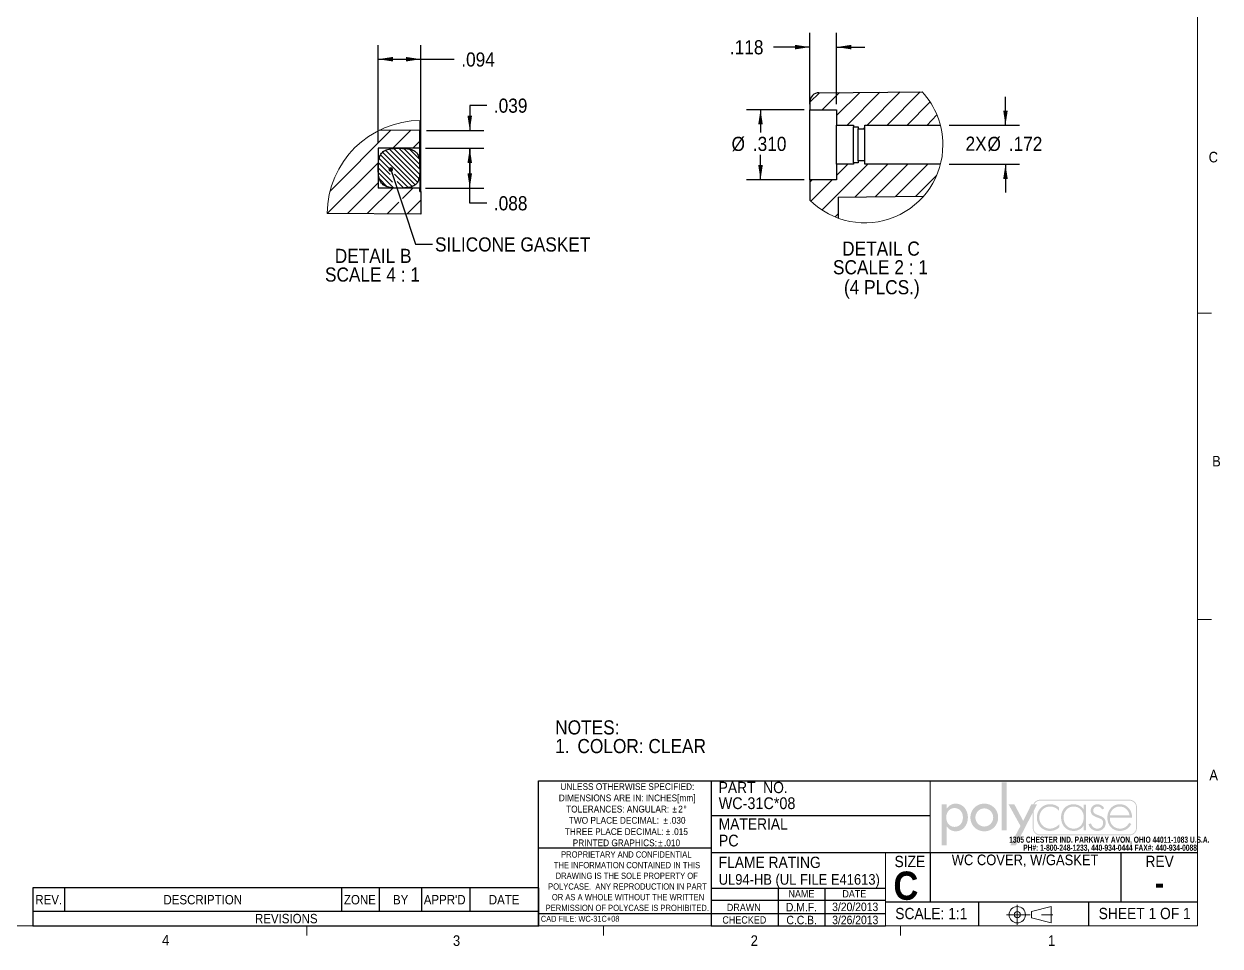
# Paper-space layout 'Sheet1' of a CAD drawing. Header units: inches. Extents: x 0.3 to 21.8, y 0.2 to 16.9.
# Drawn here: x 11.15 to 21.72, y 0.23 to 8.38 of the extents above; entities that cross this region are included whole.
import ezdxf

# ---------------------------------------------------------------- set-up
doc = ezdxf.new("R2010")
doc.units = ezdxf.units.IN
doc.header["$MEASUREMENT"] = 0
doc.linetypes.add('SLD-Center', pattern=[0.75, 0.6, -0.05, 0.05, -0.05])
doc.linetypes.add('SLD-Solid', pattern=[0])
doc.layers.add('FORMAT', color=7, linetype='SLD-Solid')
doc.layers.add('SLD-0', color=7, linetype='SLD-Solid')
doc.styles.add('SLDTEXTSTYLE0', font='GOTHICB.TTF', dxfattribs={"width": 0.639595})
doc.styles.add('SLDTEXTSTYLE1', font='GOTHIC.TTF', dxfattribs={"width": 0.913})
doc.styles.add('SLDTEXTSTYLE2', font='GOTHICB.TTF', dxfattribs={"width": 0.913})
doc.styles.get("Standard").update_dxf_attribs({"font": 'GOTHIC.TTF'})
doc.dimstyles.new('SLDDIMSTYLE5', dxfattribs={"dimtxt": 0.125, "dimasz": 0.13, "dimexe": 0, "dimexo": 0.0625, "dimgap": 0.03125, "dimtad": 0, "dimtih": 1, "dimtoh": 1, "dimdec": 3, "dimlfac": 0.25, "dimrnd": 1e-09, "dimzin": 12, "dimdsep": 46, "dimtxsty": 'SLDTEXTSTYLE1', "dimsah": 1, "dimcen": 0.09, "dimadec": 0, "dimazin": 3, "dimtfac": 1, "dimtdec": 3, "dimtmove": 0, "dimatfit": 0, "dimfxl": 0, "dimfrac": 2, "dimtolj": 1, "dimtzin": 12, "dimarcsym": 0})
doc.dimstyles.new('SLDDIMSTYLE6', dxfattribs={"dimtxt": 0.125, "dimasz": 0.13, "dimexe": 0, "dimexo": 0.0625, "dimgap": 0.03125, "dimtad": 0, "dimtih": 1, "dimtoh": 1, "dimdec": 3, "dimlfac": 0.25, "dimrnd": 1e-09, "dimzin": 12, "dimdsep": 46, "dimtxsty": 'SLDTEXTSTYLE1', "dimsah": 1, "dimcen": 0.09, "dimadec": 0, "dimazin": 3, "dimtfac": 1, "dimtdec": 3, "dimtofl": 0, "dimtmove": 0, "dimatfit": 3, "dimfxl": 0, "dimfrac": 2, "dimtolj": 1, "dimtzin": 12, "dimarcsym": 0})
doc.dimstyles.new('SLDDIMSTYLE7', dxfattribs={"dimtxt": 0, "dimasz": 0.04, "dimexe": 0, "dimexo": 0.0625, "dimgap": 0, "dimtad": 0, "dimtih": 1, "dimtoh": 1, "dimdec": 0, "dimrnd": 1e-09, "dimzin": 0, "dimdsep": 46, "dimtxsty": 'Standard', "dimblk1": 'DOT', "dimblk2": 'DOT', "dimsah": 1, "dimcen": 0.09, "dimadec": 0, "dimazin": 0, "dimtfac": 0.04, "dimtdec": 0, "dimtofl": 0, "dimtmove": 0, "dimatfit": 3, "dimldrblk": 'DOT', "dimfxl": 0, "dimfrac": 2, "dimtolj": 1, "dimtzin": 0, "dimarcsym": 0})
doc.dimstyles.new('SLDDIMSTYLE8', dxfattribs={"dimtxt": 0.125, "dimasz": 0.13, "dimexe": 0, "dimexo": 0.0625, "dimgap": 0.03125, "dimtad": 0, "dimtih": 1, "dimtoh": 1, "dimdec": 3, "dimlfac": 0.5, "dimrnd": 1e-09, "dimzin": 12, "dimdsep": 46, "dimtxsty": 'SLDTEXTSTYLE1', "dimsah": 1, "dimcen": 0.09, "dimadec": 0, "dimazin": 3, "dimtfac": 1, "dimtdec": 3, "dimtmove": 0, "dimatfit": 0, "dimfxl": 0, "dimfrac": 2, "dimtolj": 1, "dimtzin": 12, "dimarcsym": 0})
doc.dimstyles.new('SLDDIMSTYLE9', dxfattribs={"dimtxt": 0.125, "dimasz": 0.13, "dimexe": 0, "dimexo": 0.0625, "dimgap": 0.03125, "dimtad": 0, "dimtih": 1, "dimtoh": 1, "dimdec": 3, "dimlfac": 0.5, "dimrnd": 1e-09, "dimzin": 4, "dimdsep": 46, "dimtxsty": 'SLDTEXTSTYLE1', "dimsah": 1, "dimcen": 0.09, "dimadec": 0, "dimazin": 1, "dimtfac": 1, "dimtdec": 3, "dimtofl": 0, "dimtmove": 0, "dimatfit": 3, "dimfxl": 0, "dimfrac": 2, "dimtolj": 1, "dimtzin": 12, "dimarcsym": 0})

# ---------------------------------------------------------------- blocks, each defined once
blk = doc.blocks.new('ThirdAngleProjectionBlock')
at = {"color": 7, "linetype": 'SLD-Center', "lineweight": 0}
for p, q in [((0.275, 0.506), (0.275, 0)), ((0, 0.253), (1.202, 0.253))]:
    blk.add_line(p, q, dxfattribs=at)
at = {"color": 7, "linetype": 'SLD-Solid', "lineweight": 0}
for p, q in [((0.632, 0.332), (1.13, 0.459)), ((0.632, 0.332), (0.632, 0.174)), ((1.13, 0.459), (1.13, 0.048)), ((0.632, 0.174), (1.13, 0.048))]:
    blk.add_line(p, q, dxfattribs=at)
for radius in [0.206, 0.0789]:
    blk.add_circle((0.275, 0.253), radius, dxfattribs=at)
blk = doc.blocks.new('SW_NOTE_0')
at = {"color": 0, "linetype": 'Continuous', "lineweight": 0, "char_height": 0.055, "attachment_point": 2, "style": 'SLDTEXTSTYLE0'}
for s, insert in [('1305 CHESTER IND. PARKWAY AVON, OHIO 44011-1083 U.S.A. ', (0.75, 0.07)), ('PH#: 1-800-248-1233, 440-934-0444 FAX#: 440-934-0088', (0.756, -0.001))]:
    blk.add_mtext(s, dxfattribs=dict(at, insert=insert))
blk = doc.blocks.new('Block2')
at = {"linetype": 'Continuous'}
blk.add_hatch(color=7, dxfattribs=at).paths.add_polyline_path([(1.559, 0.355), (1.559, 1.505), (1.44, 1.505), (1.44, 0.355)], flags=0)
h = blk.add_hatch(color=7, dxfattribs=at)
edge = h.paths.add_edge_path(flags=0)
edge.add_spline(control_points=[(0.122, 0.452), (0.17, 0.382), (0.245, 0.334), (0.333, 0.334)], knot_values=[4, 4, 4, 4, 5, 5, 5, 5], weights=[1, 1, 1, 1], degree=3, periodic=0)
edge.add_spline(control_points=[(0.333, 0.334), (0.523, 0.334), (0.629, 0.492), (0.629, 0.669)], knot_values=[3, 3, 3, 3, 4, 4, 4, 4], weights=[1, 1, 1, 1], degree=3, periodic=0)
edge.add_spline(control_points=[(0.629, 0.669), (0.629, 0.839), (0.517, 0.994), (0.338, 0.994)], knot_values=[2, 2, 2, 2, 3, 3, 3, 3], weights=[1, 1, 1, 1], degree=3, periodic=0)
edge.add_spline(control_points=[(0.338, 0.994), (0.245, 0.994), (0.171, 0.946), (0.122, 0.872)], knot_values=[1, 1, 1, 1, 2, 2, 2, 2], weights=[1, 1, 1, 1], degree=3, periodic=0)
edge.add_line((0.122, 0.872), (0.119, 0.872))
edge.add_line((0.119, 0.872), (0.119, 0.975))
edge.add_line((0.119, 0.975), (0, 0.975))
edge.add_line((0, 0.975), (0, 0))
edge.add_line((0, 0), (0.119, 0))
edge.add_line((0.119, 0), (0.119, 0.452))
edge.add_line((0.119, 0.452), (0.122, 0.452))
edge = h.paths.add_edge_path(flags=0)
edge.add_spline(control_points=[(0.113, 0.665), (0.113, 0.78), (0.185, 0.888), (0.309, 0.888), (0.437, 0.888), (0.51, 0.786), (0.51, 0.665)], knot_values=[0, 0, 0, 0, 1, 1, 1, 2, 2, 2, 2], weights=[1, 1, 1, 1, 1, 1, 1], degree=3, periodic=0)
edge.add_spline(control_points=[(0.51, 0.665), (0.51, 0.543), (0.439, 0.44), (0.309, 0.44), (0.183, 0.44), (0.113, 0.549), (0.113, 0.665)], knot_values=[2, 2, 2, 2, 3, 3, 3, 4, 4, 4, 4], weights=[1, 1, 1, 1, 1, 1, 1], degree=3, periodic=0)
h = blk.add_hatch(color=7, dxfattribs=at)
edge = h.paths.add_edge_path(flags=0)
edge.add_spline(control_points=[(0.69, 0.664), (0.69, 0.477), (0.836, 0.334), (1.022, 0.334), (1.207, 0.334), (1.353, 0.477), (1.353, 0.664)], knot_values=[0, 0, 0, 0, 1, 1, 1, 2, 2, 2, 2], weights=[1, 1, 1, 1, 1, 1, 1], degree=3, periodic=0)
edge.add_spline(control_points=[(1.353, 0.664), (1.353, 0.851), (1.207, 0.994), (1.022, 0.994), (0.836, 0.994), (0.69, 0.851), (0.69, 0.664)], knot_values=[2, 2, 2, 2, 3, 3, 3, 4, 4, 4, 4], weights=[1, 1, 1, 1, 1, 1, 1], degree=3, periodic=0)
edge = h.paths.add_edge_path(flags=0)
edge.add_spline(control_points=[(1.234, 0.664), (1.234, 0.547), (1.139, 0.448), (1.022, 0.448), (0.904, 0.448), (0.81, 0.547), (0.81, 0.664)], knot_values=[0, 0, 0, 0, 1, 1, 1, 2, 2, 2, 2], weights=[1, 1, 1, 1, 1, 1, 1], degree=3, periodic=0)
edge.add_spline(control_points=[(0.81, 0.664), (0.81, 0.782), (0.904, 0.88), (1.022, 0.88), (1.139, 0.88), (1.234, 0.782), (1.234, 0.664)], knot_values=[2, 2, 2, 2, 3, 3, 3, 4, 4, 4, 4], weights=[1, 1, 1, 1, 1, 1, 1], degree=3, periodic=0)
h = blk.add_hatch(color=7, dxfattribs=at)
edge = h.paths.add_edge_path(flags=0)
edge.add_spline(control_points=[(4.669, 0.413), (4.669, 0.316), (4.59, 0.237), (4.493, 0.237)], knot_values=[7, 7, 7, 7, 8, 8, 8, 8], weights=[1, 1, 1, 1], degree=3, periodic=0)
edge.add_line((4.493, 0.237), (2.356, 0.237))
edge.add_spline(control_points=[(2.356, 0.237), (2.259, 0.237), (2.18, 0.316), (2.18, 0.413)], knot_values=[1, 1, 1, 1, 2, 2, 2, 2], weights=[1, 1, 1, 1], degree=3, periodic=0)
edge.add_line((2.18, 0.413), (2.18, 0.781))
edge.add_line((2.18, 0.781), (1.778, 0))
edge.add_line((1.778, 0), (1.643, 0))
edge.add_line((1.643, 0), (1.887, 0.461))
edge.add_line((1.887, 0.461), (1.603, 0.975))
edge.add_line((1.603, 0.975), (1.742, 0.975))
edge.add_line((1.742, 0.975), (1.952, 0.582))
edge.add_line((1.952, 0.582), (2.146, 0.975))
edge.add_line((2.146, 0.975), (2.192, 0.975))
edge.add_spline(control_points=[(2.192, 0.975), (2.218, 1.041), (2.282, 1.087), (2.356, 1.087)], knot_values=[3.233464, 3.233464, 3.233464, 3.233464, 4, 4, 4, 4], weights=[1, 1, 1, 1], degree=3, periodic=0)
edge.add_line((2.356, 1.087), (4.493, 1.087))
edge.add_spline(control_points=[(4.493, 1.087), (4.59, 1.087), (4.669, 1.008), (4.669, 0.911)], knot_values=[5, 5, 5, 5, 6, 6, 6, 6], weights=[1, 1, 1, 1], degree=3, periodic=0)
edge.add_line((4.669, 0.911), (4.669, 0.413))
edge = h.paths.add_edge_path(flags=0)
edge.add_line((2.215, 0.975), (2.28, 0.975))
edge.add_line((2.28, 0.975), (2.201, 0.821))
edge.add_line((2.201, 0.821), (2.201, 0.413))
edge.add_spline(control_points=[(2.201, 0.413), (2.201, 0.327), (2.271, 0.258), (2.356, 0.258)], knot_values=[2, 2, 2, 2, 3, 3, 3, 3], weights=[1, 1, 1, 1], degree=3, periodic=0)
edge.add_line((2.356, 0.258), (4.493, 0.258))
edge.add_spline(control_points=[(4.493, 0.258), (4.579, 0.258), (4.649, 0.327), (4.649, 0.413)], knot_values=[4, 4, 4, 4, 5, 5, 5, 5], weights=[1, 1, 1, 1], degree=3, periodic=0)
edge.add_line((4.649, 0.413), (4.649, 0.911))
edge.add_spline(control_points=[(4.649, 0.911), (4.649, 0.997), (4.579, 1.066), (4.493, 1.066)], knot_values=[6, 6, 6, 6, 7, 7, 7, 7], weights=[1, 1, 1, 1], degree=3, periodic=0)
edge.add_line((4.493, 1.066), (2.356, 1.066))
edge.add_spline(control_points=[(2.356, 1.066), (2.293, 1.066), (2.239, 1.029), (2.215, 0.975)], knot_values=[0, 0, 0, 0, 0.732403, 0.732403, 0.732403, 0.732403], weights=[1, 1, 1, 1], degree=3, periodic=0)
h = blk.add_hatch(color=7, dxfattribs=at)
edge = h.paths.add_edge_path(flags=0)
edge.add_spline(control_points=[(2.806, 0.905), (2.745, 0.957), (2.672, 0.98), (2.593, 0.98)], knot_values=[8, 8, 8, 8, 9, 9, 9, 9], weights=[1, 1, 1, 1], degree=3, periodic=0)
edge.add_spline(control_points=[(2.593, 0.98), (2.413, 0.98), (2.278, 0.84), (2.278, 0.662)], knot_values=[7, 7, 7, 7, 8, 8, 8, 8], weights=[1, 1, 1, 1], degree=3, periodic=0)
edge.add_spline(control_points=[(2.278, 0.662), (2.278, 0.484), (2.41, 0.342), (2.592, 0.342)], knot_values=[6, 6, 6, 6, 7, 7, 7, 7], weights=[1, 1, 1, 1], degree=3, periodic=0)
edge.add_spline(control_points=[(2.592, 0.342), (2.674, 0.342), (2.752, 0.372), (2.814, 0.427)], knot_values=[5, 5, 5, 5, 6, 6, 6, 6], weights=[1, 1, 1, 1], degree=3, periodic=0)
edge.add_line((2.814, 0.427), (2.814, 0.507))
edge.add_spline(control_points=[(2.814, 0.507), (2.759, 0.44), (2.676, 0.398), (2.589, 0.398)], knot_values=[3, 3, 3, 3, 4, 4, 4, 4], weights=[1, 1, 1, 1], degree=3, periodic=0)
edge.add_spline(control_points=[(2.589, 0.398), (2.445, 0.398), (2.337, 0.523), (2.337, 0.662)], knot_values=[2, 2, 2, 2, 3, 3, 3, 3], weights=[1, 1, 1, 1], degree=3, periodic=0)
edge.add_spline(control_points=[(2.337, 0.662), (2.337, 0.802), (2.446, 0.925), (2.59, 0.925)], knot_values=[1, 1, 1, 1, 2, 2, 2, 2], weights=[1, 1, 1, 1], degree=3, periodic=0)
edge.add_spline(control_points=[(2.59, 0.925), (2.678, 0.925), (2.748, 0.889), (2.806, 0.825)], knot_values=[0, 0, 0, 0, 1, 1, 1, 1], weights=[1, 1, 1, 1], degree=3, periodic=0)
edge.add_line((2.806, 0.825), (2.806, 0.905))
h = blk.add_hatch(color=7, dxfattribs=at)
edge = h.paths.add_edge_path(flags=0)
edge.add_spline(control_points=[(3.392, 0.861), (3.34, 0.938), (3.25, 0.98), (3.156, 0.98)], knot_values=[6, 6, 6, 6, 7, 7, 7, 7], weights=[1, 1, 1, 1], degree=3, periodic=0)
edge.add_spline(control_points=[(3.156, 0.98), (2.972, 0.98), (2.857, 0.844), (2.857, 0.665)], knot_values=[5, 5, 5, 5, 6, 6, 6, 6], weights=[1, 1, 1, 1], degree=3, periodic=0)
edge.add_spline(control_points=[(2.857, 0.665), (2.857, 0.486), (2.973, 0.342), (3.159, 0.342)], knot_values=[4, 4, 4, 4, 5, 5, 5, 5], weights=[1, 1, 1, 1], degree=3, periodic=0)
edge.add_spline(control_points=[(3.159, 0.342), (3.249, 0.342), (3.347, 0.387), (3.392, 0.465)], knot_values=[3, 3, 3, 3, 4, 4, 4, 4], weights=[1, 1, 1, 1], degree=3, periodic=0)
edge.add_line((3.392, 0.465), (3.395, 0.465))
edge.add_line((3.395, 0.465), (3.395, 0.355))
edge.add_line((3.395, 0.355), (3.454, 0.355))
edge.add_line((3.454, 0.355), (3.454, 0.967))
edge.add_line((3.454, 0.967), (3.395, 0.967))
edge.add_line((3.395, 0.967), (3.395, 0.861))
edge.add_line((3.395, 0.861), (3.392, 0.861))
edge = h.paths.add_edge_path(flags=0)
edge.add_spline(control_points=[(3.398, 0.672), (3.398, 0.525), (3.314, 0.397), (3.157, 0.397), (3.009, 0.397), (2.916, 0.525), (2.916, 0.665)], knot_values=[0, 0, 0, 0, 1, 1, 1, 2, 2, 2, 2], weights=[1, 1, 1, 1, 1, 1, 1], degree=3, periodic=0)
edge.add_spline(control_points=[(2.916, 0.665), (2.916, 0.798), (3.013, 0.925), (3.153, 0.925), (3.302, 0.925), (3.398, 0.814), (3.398, 0.672)], knot_values=[2, 2, 2, 2, 3, 3, 3, 4, 4, 4, 4], weights=[1, 1, 1, 1, 1, 1, 1], degree=3, periodic=0)
h = blk.add_hatch(color=7, dxfattribs=at)
edge = h.paths.add_edge_path(flags=0)
edge.add_spline(control_points=[(3.731, 0.98), (3.793, 0.98), (3.861, 0.939), (3.887, 0.882)], knot_values=[11, 11, 11, 11, 12, 12, 12, 12], weights=[1, 1, 1, 1], degree=3, periodic=0)
edge.add_line((3.887, 0.882), (3.836, 0.856))
edge.add_spline(control_points=[(3.836, 0.856), (3.816, 0.898), (3.776, 0.925), (3.728, 0.925)], knot_values=[0, 0, 0, 0, 1, 1, 1, 1], weights=[1, 1, 1, 1], degree=3, periodic=0)
edge.add_spline(control_points=[(3.728, 0.925), (3.677, 0.925), (3.624, 0.882), (3.624, 0.829)], knot_values=[1, 1, 1, 1, 2, 2, 2, 2], weights=[1, 1, 1, 1], degree=3, periodic=0)
edge.add_spline(control_points=[(3.624, 0.829), (3.624, 0.682), (3.922, 0.754), (3.922, 0.533)], knot_values=[2, 2, 2, 2, 3, 3, 3, 3], weights=[1, 1, 1, 1], degree=3, periodic=0)
edge.add_spline(control_points=[(3.922, 0.533), (3.922, 0.42), (3.834, 0.342), (3.724, 0.342)], knot_values=[3, 3, 3, 3, 4, 4, 4, 4], weights=[1, 1, 1, 1], degree=3, periodic=0)
edge.add_spline(control_points=[(3.724, 0.342), (3.622, 0.342), (3.539, 0.404), (3.514, 0.503)], knot_values=[4, 4, 4, 4, 5, 5, 5, 5], weights=[1, 1, 1, 1], degree=3, periodic=0)
edge.add_line((3.514, 0.503), (3.572, 0.522))
edge.add_spline(control_points=[(3.572, 0.522), (3.595, 0.449), (3.644, 0.397), (3.724, 0.397)], knot_values=[6, 6, 6, 6, 7, 7, 7, 7], weights=[1, 1, 1, 1], degree=3, periodic=0)
edge.add_spline(control_points=[(3.724, 0.397), (3.801, 0.397), (3.862, 0.458), (3.862, 0.535)], knot_values=[7, 7, 7, 7, 8, 8, 8, 8], weights=[1, 1, 1, 1], degree=3, periodic=0)
edge.add_spline(control_points=[(3.862, 0.535), (3.862, 0.611), (3.804, 0.635), (3.743, 0.656)], knot_values=[8, 8, 8, 8, 9, 9, 9, 9], weights=[1, 1, 1, 1], degree=3, periodic=0)
edge.add_spline(control_points=[(3.743, 0.656), (3.659, 0.686), (3.564, 0.722), (3.564, 0.825)], knot_values=[9, 9, 9, 9, 10, 10, 10, 10], weights=[1, 1, 1, 1], degree=3, periodic=0)
edge.add_spline(control_points=[(3.564, 0.825), (3.564, 0.918), (3.642, 0.98), (3.731, 0.98)], knot_values=[10, 10, 10, 10, 11, 11, 11, 11], weights=[1, 1, 1, 1], degree=3, periodic=0)
h = blk.add_hatch(color=7, dxfattribs=at)
edge = h.paths.add_edge_path(flags=0)
edge.add_spline(control_points=[(4.554, 0.656), (4.555, 0.832), (4.445, 0.98), (4.26, 0.98)], knot_values=[6, 6, 6, 6, 7, 7, 7, 7], weights=[1, 1, 1, 1], degree=3, periodic=0)
edge.add_spline(control_points=[(4.26, 0.98), (4.081, 0.98), (3.963, 0.833), (3.963, 0.662)], knot_values=[5, 5, 5, 5, 6, 6, 6, 6], weights=[1, 1, 1, 1], degree=3, periodic=0)
edge.add_spline(control_points=[(3.963, 0.662), (3.963, 0.489), (4.078, 0.342), (4.26, 0.342)], knot_values=[4, 4, 4, 4, 5, 5, 5, 5], weights=[1, 1, 1, 1], degree=3, periodic=0)
edge.add_spline(control_points=[(4.26, 0.342), (4.38, 0.342), (4.478, 0.401), (4.534, 0.507)], knot_values=[3, 3, 3, 3, 4, 4, 4, 4], weights=[1, 1, 1, 1], degree=3, periodic=0)
edge.add_line((4.534, 0.507), (4.484, 0.537))
edge.add_spline(control_points=[(4.484, 0.537), (4.44, 0.454), (4.363, 0.398), (4.268, 0.398)], knot_values=[1, 1, 1, 1, 2, 2, 2, 2], weights=[1, 1, 1, 1], degree=3, periodic=0)
edge.add_spline(control_points=[(4.268, 0.398), (4.126, 0.398), (4.019, 0.501), (4.023, 0.656)], knot_values=[0, 0, 0, 0, 1, 1, 1, 1], weights=[1, 1, 1, 1], degree=3, periodic=0)
edge.add_line((4.023, 0.656), (4.554, 0.656))
edge = h.paths.add_edge_path(flags=0)
edge.add_spline(control_points=[(4.023, 0.712), (4.033, 0.827), (4.136, 0.925), (4.261, 0.925)], knot_values=[1, 1, 1, 1, 2, 2, 2, 2], weights=[1, 1, 1, 1], degree=3, periodic=0)
edge.add_spline(control_points=[(4.261, 0.925), (4.387, 0.925), (4.48, 0.824), (4.494, 0.712)], knot_values=[0, 0, 0, 0, 1, 1, 1, 1], weights=[1, 1, 1, 1], degree=3, periodic=0)
edge.add_line((4.494, 0.712), (4.023, 0.712))
blk = doc.blocks.new('POLYCASE LOGO')
at = {"color": 7, "linetype": 'Continuous', "xscale": 0.37, "yscale": 0.37, "zscale": 0.37}
blk.add_blockref('Block2', (0.101, -0.571), dxfattribs=at)
at = {"color": 7, "linetype": 'Continuous', "lineweight": 0}
blk.add_blockref('SW_NOTE_0', (0.835, -0.564), dxfattribs=at)
blk = doc.blocks.new('SW_NOTE_1')
at = {"layer": 'SLD-0', "color": 0, "char_height": 0.125, "attachment_point": 1, "style": 'SLDTEXTSTYLE1'}
for s, insert in [('NOTES:', (0, 0.16)), ('1.', (0, -0.005)), ('COLOR: CLEAR', (0.197, -0.005))]:
    blk.add_mtext(s, dxfattribs=dict(at, insert=insert))
blk = doc.blocks.new('SW_NOTE_2')
at = {"layer": 'FORMAT', "color": 0, "char_height": 0.06, "attachment_point": 2, "style": 'SLDTEXTSTYLE1'}
for s, insert in [('UNLESS OTHERWISE SPECIFIED:', (0.567, 0.077)), ('DIMENSIONS ARE IN: INCHES[mm]', (0.565, -0.023)), ('TOLERANCES: ANGULAR: ', (0.481, -0.122)), ('%%p', (0.986, -0.122)), ('2', (1.037, -0.122)), ('%%d', (1.077, -0.122)), ('TWO PLACE DECIMAL: ', (0.448, -0.221)), ('%%p', (0.905, -0.221)), ('.030', (1.01, -0.221)), ('THREE PLACE DECIMAL: ', (0.451, -0.321)), ('PRINTED GRAPHICS: ', (0.456, -0.42)), ('.010', (0.962, -0.42)), ('%%p', (0.926, -0.321)), ('.015', (1.031, -0.321)), ('%%p', (0.857, -0.42))]:
    blk.add_mtext(s, dxfattribs=dict(at, insert=insert))
blk = doc.blocks.new('SW_NOTE_3')
at = {"layer": 'FORMAT', "color": 0, "char_height": 0.055, "attachment_point": 2, "style": 'SLDTEXTSTYLE1'}
for s, insert in [('PROPRIETARY AND CONFIDENTIAL', (0.583, 0.07)), ('THE INFORMATION CONTAINED IN THIS', (0.589, -0.024)), ('DRAWING IS THE SOLE PROPERTY OF', (0.587, -0.118)), ('POLYCASE.  ANY REPRODUCTION IN PART ', (0.593, -0.213)), ('OR AS A WHOLE WITHOUT THE WRITTEN ', (0.598, -0.307)), ('PERMISSION OF POLYCASE IS PROHIBITED.', (0.592, -0.402))]:
    blk.add_mtext(s, dxfattribs=dict(at, insert=insert))
blk = doc.blocks.new('SW_TABLEANNOTATION_0')
at = {"layer": 'SLD-0', "color": 0}
for p, q in [((0, 0), (0, -0.335)), ((4.472, 0), (0, 0)), ((0.278, 0), (0.278, -0.205)), ((2.729, 0), (2.729, -0.205)), ((3.062, 0), (3.062, -0.205)), ((3.435, 0), (3.435, -0.205)), ((3.863, 0), (3.863, -0.205)), ((4.472, -0.335), (4.472, 0)), ((0, -0.205), (4.472, -0.205)), ((0, -0.335), (4.472, -0.335))]:
    blk.add_line(p, q, dxfattribs=at)
at = {"layer": 'SLD-0', "color": 0, "attachment_point": 1, "style": 'SLDTEXTSTYLE1'}
for s, insert, char_height in [('REV.', (0.021, -0.062), 0.0833), ('DESCRIPTION', (1.154, -0.062), 0.08333), ('ZONE', (2.75, -0.062), 0.0833), ('BY', (3.184, -0.062), 0.0833), ("APPR'D", (3.456, -0.062), 0.0833), ('DATE', (4.031, -0.062), 0.0833), ('REVISIONS', (1.963, -0.229), 0.0833)]:
    blk.add_mtext(s, dxfattribs=dict(at, insert=insert, char_height=char_height))
blk = doc.blocks.new('SW_HATCH_0')
at = {"color": 0, "linetype": 'SLD-Solid', "lineweight": 0}
for p, q in [((0, 0), (0.538, 0.538)), ((0.555, 0.378), (0.713, 0.536)), ((0.732, 0.378), (0.794, 0.441)), ((0.726, 0.039), (0.446, 0.319)), ((0.754, 0.055), (0.465, 0.344)), ((0.774, 0.079), (0.492, 0.361)), ((0.786, 0.111), (0.526, 0.371)), ((0.792, 0.149), (0.565, 0.376)), ((0.794, 0.192), (0.608, 0.378)), ((0.793, 0.236), (0.653, 0.377)), ((0.788, 0.286), (0.703, 0.371)), ((-0.021, -0.197), (0.426, 0.249)), ((0.531, 0.145), (0.428, 0.248)), ((0.531, 0.189), (0.434, 0.287)), ((0.553, 0.079), (0.426, 0.206)), ((0.56, 0.028), (0.428, 0.16)), ((0.506, 0.038), (0.437, 0.107)), ((0.69, 0.031), (0.571, 0.149)), ((0.155, -0.199), (0.426, 0.073)), ((0.33, -0.2), (0.556, 0.026)), ((0.649, 0.027), (0.593, 0.084)), ((0.641, -0.066), (0.733, 0.026)), ((0.505, -0.202), (0.61, -0.097)), ((0.685, -0.199), (0.802, -0.082))]:
    blk.add_line(p, q, dxfattribs=at)
blk = doc.blocks.new('_D_9')
at = {"layer": 'SLD-0'}
for p, q in [((15.239, 7.663), (15.089, 7.663)), ((15.089, 7.663), (15.089, 7.441)), ((14.705, 7.441), (15.214, 7.441)), ((14.705, 7.284), (15.214, 7.284)), ((15.089, 7.284), (15.089, 7.034))]:
    blk.add_line(p, q, dxfattribs=at)
for points in [[(15.089, 7.441), (15.109, 7.571), (15.069, 7.571)], [(15.089, 7.284), (15.069, 7.154), (15.109, 7.154)]]:
    blk.add_solid(points, dxfattribs=at)
at = {"layer": 'SLD-0', "insert": (15.302, 7.723), "char_height": 0.125, "attachment_point": 1, "style": 'SLDTEXTSTYLE1'}
blk.add_mtext('.039', dxfattribs=at)
blk = doc.blocks.new('_D_10')
at = {"layer": 'SLD-0'}
for p, q in [((14.697, 7.284), (15.214, 7.284)), ((15.089, 6.932), (15.089, 7.284)), ((14.697, 6.932), (15.214, 6.932)), ((15.089, 6.8), (15.089, 6.932)), ((15.239, 6.8), (15.089, 6.8))]:
    blk.add_line(p, q, dxfattribs=at)
for points in [[(15.089, 7.284), (15.069, 7.154), (15.109, 7.154)], [(15.089, 6.932), (15.109, 7.062), (15.069, 7.062)]]:
    blk.add_solid(points, dxfattribs=at)
at = {"layer": 'SLD-0', "insert": (15.302, 6.86), "char_height": 0.125, "attachment_point": 1, "style": 'SLDTEXTSTYLE1'}
blk.add_mtext('.088', dxfattribs=at)
blk = doc.blocks.new('_D_11')
at = {"layer": 'SLD-0'}
for p, q in [((14.279, 7.334), (14.279, 8.196)), ((14.655, 6.951), (14.655, 8.196)), ((14.279, 8.071), (14.655, 8.071)), ((14.655, 8.071), (14.952, 8.071))]:
    blk.add_line(p, q, dxfattribs=at)
for points in [[(14.279, 8.071), (14.409, 8.051), (14.409, 8.091)], [(14.655, 8.071), (14.525, 8.091), (14.525, 8.051)]]:
    blk.add_solid(points, dxfattribs=at)
at = {"layer": 'SLD-0', "insert": (15.014, 8.131), "char_height": 0.125, "attachment_point": 1, "style": 'SLDTEXTSTYLE1'}
blk.add_mtext('.094', dxfattribs=at)
blk = doc.blocks.new('SW_NOTE_5')
at = {"layer": 'SLD-0', "color": 0, "char_height": 0.125, "attachment_point": 2, "style": 'SLDTEXTSTYLE1'}
for s, insert in [('DETAIL B ', (0.35, 0.16)), ('SCALE 4 : 1', (0.344, -0.005))]:
    blk.add_mtext(s, dxfattribs=dict(at, insert=insert))
blk = doc.blocks.new('_DOT')
at = {"color": 0, "linetype": 'ByBlock', "lineweight": -2}
blk.add_line((-0.5, 0), (-1, 0), dxfattribs=at)
at = {"color": 0, "linetype": 'ByBlock', "const_width": 0.5}
blk.add_lwpolyline([(-0.25, 0, 1), (0.25, 0, 1)], format="xyb", close=True, dxfattribs=at)
blk = doc.blocks.new('SW_HATCH_1')
at = {"color": 0, "linetype": 'SLD-Solid', "lineweight": 0}
for p, q in [((0, 0), (0.084, 0.084)), ((0.11, -0.067), (0.262, 0.085)), ((0.236, -0.117), (0.441, 0.087)), ((0.326, -0.205), (0.619, 0.089)), ((0.503, -0.205), (0.797, 0.09)), ((0.679, -0.205), (0.976, 0.092)), ((0.856, -0.205), (1.063, 0.002)), ((1.033, -0.205), (1.124, -0.113)), ((0.473, -0.235), (0.486, -0.221)), ((0.108, -0.953), (0.512, -0.549)), ((0.236, -0.648), (0.335, -0.549)), ((0.4, -0.837), (0.689, -0.549)), ((0.578, -0.836), (0.866, -0.549)), ((0.757, -0.834), (1.042, -0.549)), ((0, -0.707), (0.021, -0.687)), ((0.009, -0.875), (0.197, -0.687)), ((0.935, -0.833), (1.121, -0.647)), ((0.223, -1.014), (0.25, -0.987))]:
    blk.add_line(p, q, dxfattribs=at)
blk = doc.blocks.new('_D_12')
at = {"layer": 'SLD-0'}
for p, q in [((18.096, 7.675), (18.096, 8.303)), ((18.333, 7.675), (18.333, 8.303)), ((18.096, 8.178), (17.775, 8.178)), ((18.333, 8.178), (18.583, 8.178))]:
    blk.add_line(p, q, dxfattribs=at)
for points in [[(18.096, 8.178), (17.966, 8.198), (17.966, 8.158)], [(18.333, 8.178), (18.463, 8.158), (18.463, 8.198)]]:
    blk.add_solid(points, dxfattribs=at)
at = {"layer": 'SLD-0', "insert": (17.389, 8.239), "char_height": 0.125, "attachment_point": 1, "style": 'SLDTEXTSTYLE1'}
blk.add_mtext('.118', dxfattribs=at)
blk = doc.blocks.new('_D_13')
at = {"layer": 'SLD-0'}
for p, q in [((19.826, 7.487), (19.826, 7.737)), ((19.328, 7.487), (19.951, 7.487)), ((19.328, 7.143), (19.951, 7.143)), ((19.826, 7.143), (19.826, 6.893))]:
    blk.add_line(p, q, dxfattribs=at)
for points in [[(19.826, 7.487), (19.846, 7.617), (19.806, 7.617)], [(19.826, 7.143), (19.806, 7.013), (19.846, 7.013)]]:
    blk.add_solid(points, dxfattribs=at)
at = {"layer": 'SLD-0', "char_height": 0.125, "attachment_point": 1, "style": 'SLDTEXTSTYLE1'}
for s, insert in [('2X', (19.473, 7.387)), ('%%c', (19.667, 7.385)), ('.172', (19.855, 7.385))]:
    blk.add_mtext(s, dxfattribs=dict(at, insert=insert))
blk = doc.blocks.new('_D_14')
at = {"layer": 'SLD-0'}
for p, q in [((18.046, 7.625), (17.535, 7.625)), ((17.66, 7.625), (17.66, 7.424)), ((17.66, 7.005), (17.66, 7.226)), ((18.046, 7.005), (17.535, 7.005))]:
    blk.add_line(p, q, dxfattribs=at)
for points in [[(17.66, 7.625), (17.64, 7.495), (17.68, 7.495)], [(17.66, 7.005), (17.68, 7.135), (17.64, 7.135)]]:
    blk.add_solid(points, dxfattribs=at)
at = {"layer": 'SLD-0', "char_height": 0.125, "attachment_point": 1, "style": 'SLDTEXTSTYLE1'}
for s, insert in [('%%c', (17.404, 7.385)), ('.310', (17.592, 7.385))]:
    blk.add_mtext(s, dxfattribs=dict(at, insert=insert))
blk = doc.blocks.new('SW_NOTE_6')
at = {"layer": 'SLD-0', "color": 0, "char_height": 0.125, "attachment_point": 2, "style": 'SLDTEXTSTYLE1'}
for s, insert in [('DETAIL C ', (0.369, 0.16)), ('SCALE 2 : 1', (0.364, -0.005))]:
    blk.add_mtext(s, dxfattribs=dict(at, insert=insert))

psp = doc.layouts.new('Sheet1')

# ---------------------------------------------------------------- linework, layer by layer
at = {"color": 7, "linetype": 'SLD-Solid', "lineweight": 0}
for p, q in [((21.52288, 0.4106), (21.52288, 16.6606)), ((21.52288, 5.8276), (21.64788, 5.8276)), ((21.52288, 3.1196), (21.64788, 3.1196)), ((21.52288, 0.4106), (0.52288, 0.4106)), ((13.64788, 0.4106), (13.64788, 0.3258)), ((16.27288, 0.4106), (16.27288, 0.3258)), ((18.89788, 0.4106), (18.89788, 0.3258))]:
    psp.add_line(p, q, dxfattribs=at)
at = {"color": 7, "linetype": 'SLD-Solid', "lineweight": 30}
for p, q in [((18.17579, 7.77503), (19.08923, 7.783)), ((18.09649, 7.69504), (18.09649, 7.62465)), ((18.09649, 7.62465), (18.33271, 7.62465)), ((18.09649, 7.00465), (18.09649, 7.62465)), ((18.33271, 7.62465), (18.33271, 7.48665)), ((14.64742, 7.52907), (14.64742, 7.44125)), ((14.65542, 6.90125), (14.65542, 7.52911)), ((14.64742, 7.44125), (14.29054, 7.44436)), ((14.64742, 7.28377), (14.64742, 7.44125)), ((18.33271, 7.48665), (18.48271, 7.48665)), ((18.33271, 7.14265), (18.33271, 7.48665)), ((18.48271, 7.48665), (18.48271, 7.47465)), ((18.48271, 7.47465), (18.52271, 7.47465)), ((18.48271, 7.15465), (18.48271, 7.47465)), ((18.52271, 7.47465), (18.52271, 7.45665)), ((18.52271, 7.45665), (18.58271, 7.45665)), ((18.52271, 7.17265), (18.52271, 7.45665)), ((18.58271, 7.48665), (19.25079, 7.48665)), ((18.58271, 7.45665), (18.58271, 7.48665)), ((18.58271, 7.17265), (18.58271, 7.45665)), ((14.64742, 7.28377), (14.27942, 7.28377)), ((14.27942, 7.28377), (14.27942, 6.93177)), ((14.64742, 7.10777), (14.64742, 7.28377)), ((14.64742, 7.10777), (14.64742, 6.93177)), ((18.33271, 7.14265), (18.33271, 7.00465)), ((18.48271, 7.14265), (18.33271, 7.14265)), ((18.48271, 7.15465), (18.48271, 7.14265)), ((18.52271, 7.15465), (18.48271, 7.15465)), ((18.52271, 7.17265), (18.52271, 7.15465)), ((18.58271, 7.17265), (18.52271, 7.17265)), ((18.58271, 7.14265), (18.58271, 7.17265)), ((19.25079, 7.14265), (18.58271, 7.14265)), ((18.33271, 7.00465), (18.09649, 7.00465)), ((18.09649, 7.00465), (18.09649, 6.82526)), ((14.64742, 6.93177), (14.27942, 6.93177)), ((14.64742, 6.90125), (14.64742, 6.93177)), ((14.64742, 6.90125), (14.65542, 6.90125)), ((14.65542, 6.90125), (14.65542, 6.70125)), ((18.34649, 6.85256), (19.10081, 6.85914)), ((18.34649, 6.85256), (18.34649, 6.66648)), ((14.65542, 6.70125), (13.82759, 6.70847))]:
    psp.add_line(p, q, dxfattribs=at)
psp.add_arc((18.17649, 7.69504), 0.08, 90.499736, 180.000241, dxfattribs=at)
at = {"color": 7, "linetype": 'SLD-Solid', "lineweight": 0}
for centre, radius, start, end in [((18.58271, 7.31465), 0.68987, 0.000007, 42.758372), ((14.65542, 6.70125), 0.82786, 89.99998, 179.499981), ((18.58271, 7.31465), 0.68987, 225.186328, 0.000003)]:
    psp.add_arc(centre, radius, start, end, dxfattribs=at)
at = {"color": 7, "linetype": 'SLD-Solid', "lineweight": 30}
for points, knots in [([(14.27942, 7.10777), (14.27983, 7.12814), (14.28056, 7.16435), (14.29101, 7.21314), (14.3144, 7.25015), (14.35303, 7.27243), (14.40397, 7.28239), (14.46342, 7.28453), (14.52267, 7.28243), (14.57329, 7.27488), (14.60934, 7.25689), (14.6301, 7.22971), (14.64111, 7.19718), (14.64674, 7.15572), (14.64718, 7.12493), (14.64742, 7.10777)], [0, 0, 0, 0, 0.10035123, 0.1783515, 0.24316897, 0.30945457, 0.39161612, 0.49692359, 0.60218527, 0.68363372, 0.7479573, 0.79450983, 0.84830488, 0.91545769, 1, 1, 1, 1]), ([(14.64742, 7.10777), (14.64718, 7.09061), (14.64674, 7.05981), (14.64111, 7.01836), (14.6301, 6.98582), (14.60934, 6.95864), (14.57329, 6.94066), (14.52267, 6.9331), (14.46342, 6.931), (14.40397, 6.93314), (14.35303, 6.9431), (14.3144, 6.96539), (14.29101, 7.00239), (14.28056, 7.05118), (14.27983, 7.08739), (14.27942, 7.10777)], [0, 0, 0, 0, 0.08454147, 0.15169437, 0.20548949, 0.25204209, 0.31636574, 0.39781449, 0.50307628, 0.60838389, 0.69054533, 0.75683153, 0.82164828, 0.8996496, 1, 1, 1, 1])]:
    psp.add_open_spline(points, degree=3, knots=knots, dxfattribs=at)
at = {"layer": 'SLD-0', "color": 7}
for p, q in [((15.69822, 0.4106), (15.69822, 1.69382)), ((15.69822, 1.69382), (21.52288, 1.69382)), ((17.22426, 1.69382), (17.22426, 0.4106)), ((19.1597, 1.38363), (17.22426, 1.38363)), ((17.22426, 1.09665), (15.69822, 1.09665)), ((17.22426, 1.0586), (18.76416, 1.0586)), ((18.76416, 1.0586), (21.52288, 1.0586)), ((19.1597, 1.0586), (19.1597, 0.62349)), ((20.8447, 1.0586), (20.8447, 0.62349)), ((18.76416, 0.73933), (17.22426, 0.73933)), ((17.22426, 0.63767), (18.76416, 0.63767)), ((17.81658, 0.73933), (17.81658, 0.4106)), ((18.22821, 0.73933), (18.22821, 0.4106)), ((18.76416, 0.62349), (21.52288, 0.62349)), ((19.5873, 0.62349), (19.5873, 0.4106)), ((20.55921, 0.62349), (20.55921, 0.4106)), ((15.69822, 0.51854), (18.76416, 0.51854)), ((17.22426, 0.4106), (18.76416, 0.4106))]:
    psp.add_line(p, q, dxfattribs=at)
at = {"layer": 'SLD-0', "color": 7, "lineweight": 0}
for p, q in [((19.1597, 1.0586), (19.1597, 1.69382)), ((18.76416, 1.0586), (18.76416, 0.4106))]:
    psp.add_line(p, q, dxfattribs=at)

# ---------------------------------------------------------------- block references
at = {"color": 7, "linetype": 'SLD-Solid', "lineweight": 0}
for name, p in [('SW_HATCH_1', (18.09649, 7.69119)), ('SW_HATCH_0', (13.85321, 6.90574))]:
    psp.add_blockref(name, p, dxfattribs=at)
at = {"color": 7, "linetype": 'Continuous'}
psp.add_blockref('POLYCASE LOGO', (19.1597, 1.69382), dxfattribs=at)
at = {"color": 7, "linetype": 'Continuous', "xscale": 0.35, "yscale": 0.35, "zscale": 0.35}
psp.add_blockref('ThirdAngleProjectionBlock', (19.83411, 0.42036), dxfattribs=at)
at = {"layer": 'FORMAT', "color": 7}
for name, p in [('SW_NOTE_2', (15.91579, 1.59439)), ('SW_NOTE_3', (15.89005, 0.99892))]:
    psp.add_blockref(name, p, dxfattribs=at)
at = {"layer": 'SLD-0'}
for name, p in [('SW_NOTE_6', (18.35634, 6.29948)), ('SW_NOTE_5', (13.88461, 6.235)), ('SW_TABLEANNOTATION_0', (11.22635, 0.74546))]:
    psp.add_blockref(name, p, dxfattribs=at)
at = {"layer": 'SLD-0', "color": 7}
psp.add_blockref('SW_NOTE_1', (15.84436, 2.06711), dxfattribs=at)

# ---------------------------------------------------------------- texts
at = {"color": 7, "linetype": 'Continuous', "lineweight": 0, "char_height": 0.09375, "attachment_point": 1, "style": 'SLDTEXTSTYLE1'}
for s, insert in [('C', (21.62271, 7.25259)), ('B', (21.65336, 4.56466)), ('A', (21.62871, 1.79005)), ('4', (12.36796, 0.33089)), ('3', (14.94054, 0.3269)), ('2', (17.57296, 0.3269)), ('1', (20.20229, 0.3269))]:
    psp.add_mtext(s, dxfattribs=dict(at, insert=insert))
at = {"layer": 'FORMAT', "color": 7}
for s, insert, char_height, attachment_point, style in [('PART  NO.', (17.29014, 1.68362), 0.1, 1, 'SLDTEXTSTYLE1'), ('WC-31C*08', (17.29014, 1.54662), 0.104167, 1, 'SLDTEXTSTYLE1'), ('MATERIAL', (17.29014, 1.36111), 0.1, 1, 'SLDTEXTSTYLE1'), ('PC', (17.29014, 1.21659), 0.104167, 1, 'SLDTEXTSTYLE1'), ('FLAME RATING', (17.29014, 1.02188), 0.1, 1, 'SLDTEXTSTYLE1'), ('SIZE', (18.84491, 1.02963), 0.1, 1, 'SLDTEXTSTYLE1'), ('WC COVER, W/GASKET', (19.99947, 1.04055), 0.09375, 2, 'SLDTEXTSTYLE1'), ('REV', (21.0636, 1.03051), 0.1, 1, 'SLDTEXTSTYLE1'), ('UL94-HB (UL FILE E41613)', (17.29014, 0.86794), 0.09375, 1, 'SLDTEXTSTYLE1'), ('C', (18.83513, 0.89052), 0.25, 1, 'SLDTEXTSTYLE2'), ('-', (21.18699, 0.89054), 0.2, 2, 'SLDTEXTSTYLE2'), ('NAME', (18.02193, 0.72632), 0.065, 2, 'SLDTEXTSTYLE1'), ('DATE', (18.48943, 0.72632), 0.065, 2, 'SLDTEXTSTYLE1'), ('DRAWN', (17.36238, 0.60592), 0.065, 1, 'SLDTEXTSTYLE1'), ('D.M.F.', (18.02201, 0.61376), 0.075, 2, 'SLDTEXTSTYLE1'), ('3/20/2013', (18.49731, 0.61592), 0.075, 2, 'SLDTEXTSTYLE1'), ('SCALE: 1:1', (18.85157, 0.56945), 0.1, 1, 'SLDTEXTSTYLE1'), ('SHEET 1 OF 1', (20.65008, 0.56978), 0.1, 1, 'SLDTEXTSTYLE1'), ('CAD FILE: WC-31C+08', (15.7175, 0.49897), 0.0520833, 1, 'SLDTEXTSTYLE1'), ('CHECKED', (17.32305, 0.49519), 0.065, 1, 'SLDTEXTSTYLE1'), ('C.C.B.', (18.02402, 0.49945), 0.075, 2, 'SLDTEXTSTYLE1'), ('3/26/2013', (18.49777, 0.50018), 0.075, 2, 'SLDTEXTSTYLE1')]:
    psp.add_mtext(s, dxfattribs=dict(at, insert=insert, char_height=char_height, attachment_point=attachment_point, style=style))
at = {"layer": 'SLD-0', "char_height": 0.125, "style": 'SLDTEXTSTYLE1'}
for s, insert, attachment_point in [('SILICONE GASKET', (14.78182, 6.49621), 1), ('(4 PLCS.)', (18.73269, 6.11804), 2)]:
    psp.add_mtext(s, dxfattribs=dict(at, insert=insert, attachment_point=attachment_point))

# ---------------------------------------------------------------- dimensions: what is measured, and where the dimension line sits
at = {"layer": 'SLD-0'}
for base, p1, p2, dimstyle, picture, middle in [((18.33271, 8.17835), (18.09649, 7.62465), (18.33271, 7.62465), 'SLDDIMSTYLE8', '_D_12', (17.55053, 8.17835)), ((14.27942, 8.07088), (14.65542, 6.90125), (14.27942, 7.28377), 'SLDDIMSTYLE6', '_D_11', (15.17608, 8.07088))]:
    dim = psp.add_linear_dim(base=base, p1=p1, p2=p2, dimstyle=dimstyle, dxfattribs=at)
    dim.commit()
    dim.dimension.update_dxf_attribs({"geometry": picture, "text_midpoint": middle, "dimtype": 160})
for base, p1, p2, dimstyle, picture, middle in [((15.08912, 7.44125), (14.65542, 7.28377), (14.65542, 7.44125), 'SLDDIMSTYLE5', '_D_9', (15.08912, 7.66275)), ((15.08912, 7.28377), (14.64742, 6.93177), (14.64742, 7.28377), 'SLDDIMSTYLE6', '_D_10', (15.08912, 6.79961))]:
    dim = psp.add_linear_dim(base=base, p1=p1, p2=p2, angle=90, dimstyle=dimstyle, dxfattribs=at)
    dim.commit()
    dim.dimension.update_dxf_attribs({"geometry": picture, "text_midpoint": middle, "dimtype": 160})
for base, p1, p2, text, dimstyle, picture, middle in [((19.82582, 7.48665), (19.27759, 7.14265), (19.27759, 7.48665), '2X%%c<>', 'SLDDIMSTYLE8', '_D_13', (19.82582, 7.32481)), ((17.65976, 7.62465), (18.09649, 7.00465), (18.09649, 7.62465), '%%c<>', 'SLDDIMSTYLE9', '_D_14', (17.65976, 7.32481))]:
    dim = psp.add_linear_dim(base=base, p1=p1, p2=p2, angle=90, text=text, dimstyle=dimstyle, dxfattribs=at)
    dim.commit()
    dim.dimension.update_dxf_attribs({"geometry": picture, "text_midpoint": middle, "dimtype": 160})

# ---------------------------------------------------------------- leaders
psp.add_leader([(14.39033, 7.09661), (14.61019, 6.43574), (14.76019, 6.43574)], dimstyle='SLDDIMSTYLE7', dxfattribs=at)

doc.saveas('drawing.dxf')
